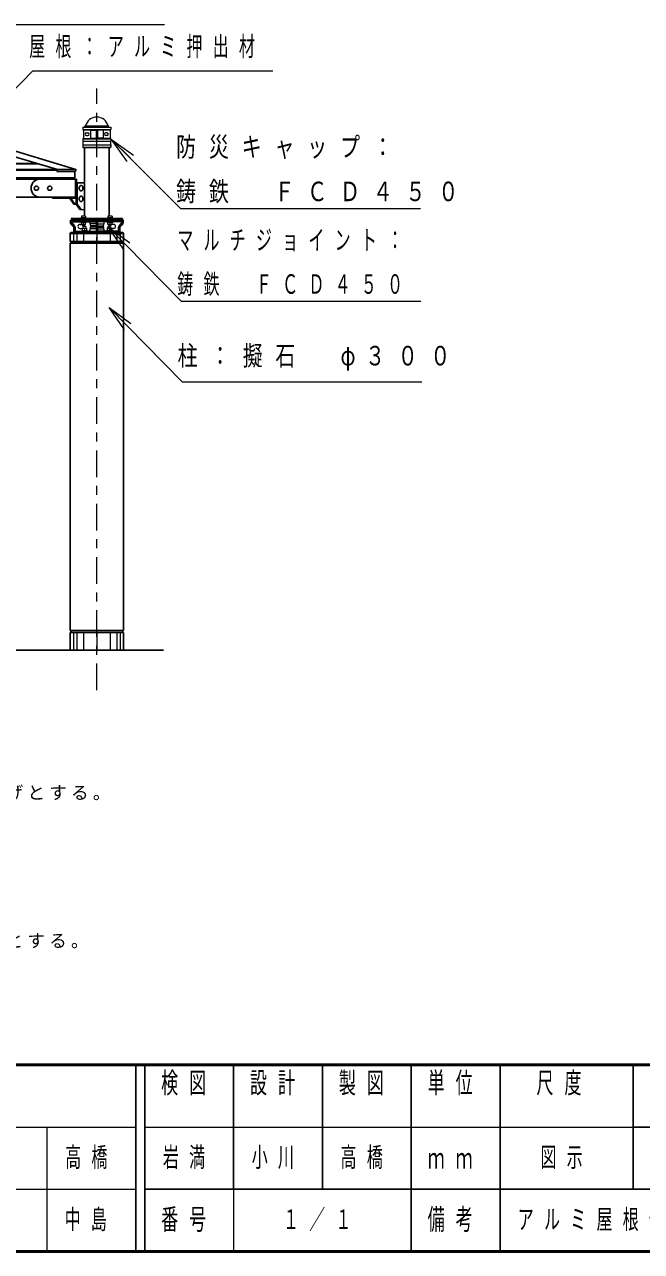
# Model space of a CAD drawing. Units: millimetres on the paper, scale 1:50. Extents: x -365 to 10, y -38 to 257.
# Drawn here: x -251 to -181.6, y 0 to 138.1 of the extents above; entities that cross this region are included whole.
import ezdxf

# ---------------------------------------------------------------- set-up
doc = ezdxf.new("R2010")
doc.units = ezdxf.units.MM
doc.linetypes.add('USER2', pattern=[6, 3, -1, 1, -1])
doc.layers.add('LY_1', color=7, linetype='Continuous', lineweight=13)
doc.layers.add('LY_2', color=7, linetype='Continuous', lineweight=13)
doc.styles.add('ＭＳ ゴシック', font='')
doc.styles.get('ＭＳ ゴシック').set_extended_font_data('MS Gothic')

msp = doc.modelspace()

# ---------------------------------------------------------------- linework, layer by layer
at = {"layer": 'LY_1', "color": 131, "lineweight": 25}
for p, q in [((-274.785, 130.004), (-247.33, 121.767)), ((-272.62, 130.004), (-245.267, 121.798)), ((-247.392, 121.559), (-247.33, 121.767)), ((-245.305, 121.559), (-247.392, 121.559)), ((-245.305, 121.559), (-245.245, 121.758)), ((-275.291, 120.741), (-245.391, 120.741)), ((-245.371, 120.677), (-275.291, 120.677)), ((-246.327, 120.847), (-246.327, 120.797)), ((-245.471, 120.677), (-246.311, 120.677)), ((-246.271, 120.677), (-245.391, 120.677)), ((-245.391, 120.677), (-245.391, 120.741)), ((-245.291, 118.757), (-245.291, 120.597)), ((-245.291, 118.677), (-245.291, 120.277)), ((-245.371, 118.677), (-275.291, 118.677)), ((-245.906, 118.677), (-245.291, 118.677))]:
    msp.add_line(p, q, dxfattribs=at)
at = {"layer": 'LY_1', "linetype": 'USER2'}
msp.add_line((-242.891, 63.163), (-242.891, 130.902), dxfattribs=at)
at = {"layer": 'LY_1'}
for p, q in [((-244.471, 126.539), (-244.451, 126.559)), ((-244.471, 126.539), (-241.311, 126.539)), ((-244.471, 126.539), (-244.471, 126.279)), ((-244.471, 126.279), (-244.451, 126.259)), ((-244.471, 126.279), (-241.311, 126.279)), ((-244.451, 126.559), (-241.331, 126.559)), ((-244.451, 126.259), (-241.331, 126.259)), ((-244.451, 126.259), (-243.629, 126.223)), ((-244.391, 126.255), (-244.391, 125.263)), ((-244.289, 126.559), (-244.171, 126.677)), ((-244.171, 126.677), (-241.611, 126.677)), ((-244.041, 125.909), (-243.901, 125.909)), ((-243.591, 126.222), (-242.961, 126.222)), ((-243.591, 126.183), (-243.591, 125.334)), ((-242.961, 126.219), (-242.961, 125.299)), ((-242.191, 126.222), (-242.821, 126.222)), ((-242.821, 126.219), (-242.821, 125.299)), ((-242.191, 126.183), (-242.191, 125.334)), ((-241.331, 126.259), (-242.153, 126.223)), ((-241.741, 125.909), (-241.881, 125.909)), ((-241.493, 126.559), (-241.611, 126.677)), ((-241.391, 126.255), (-241.391, 125.263)), ((-241.331, 126.559), (-241.311, 126.539)), ((-241.331, 126.259), (-241.311, 126.279)), ((-241.311, 126.539), (-241.311, 126.279)), ((-244.431, 125.259), (-244.471, 125.219)), ((-244.471, 125.219), (-244.471, 124.979)), ((-244.471, 125.219), (-241.311, 125.219)), ((-244.471, 124.979), (-244.451, 124.959)), ((-244.471, 124.979), (-241.311, 124.979)), ((-244.451, 124.559), (-244.471, 124.539)), ((-244.471, 124.539), (-244.471, 124.299)), ((-244.471, 124.539), (-241.311, 124.539)), ((-244.471, 124.299), (-244.431, 124.259)), ((-244.471, 124.299), (-241.311, 124.299)), ((-244.451, 124.959), (-244.451, 124.559)), ((-244.451, 124.959), (-241.331, 124.959)), ((-244.451, 124.559), (-241.331, 124.559)), ((-244.431, 125.259), (-243.629, 125.294)), ((-244.431, 125.259), (-241.351, 125.259)), ((-244.041, 125.609), (-243.901, 125.609)), ((-243.591, 125.296), (-242.961, 125.296)), ((-242.191, 125.296), (-242.821, 125.296)), ((-241.351, 125.259), (-242.153, 125.294)), ((-241.741, 125.609), (-241.881, 125.609)), ((-241.351, 125.259), (-241.311, 125.219)), ((-241.311, 124.299), (-241.351, 124.259)), ((-241.311, 124.979), (-241.331, 124.959)), ((-241.331, 124.959), (-241.331, 124.559)), ((-241.331, 124.559), (-241.311, 124.539)), ((-241.311, 125.219), (-241.311, 124.979)), ((-241.311, 124.539), (-241.311, 124.299)), ((-239.455, 122.685), (-241.222, 125.16)), ((-241.222, 125.16), (-238.747, 123.392)), ((-241.222, 125.16), (-239.101, 123.038)), ((-244.431, 124.259), (-241.351, 124.259)), ((-239.991, 116.257), (-245.791, 116.257)), ((-245.791, 116.257), (-245.791, 116.077)), ((-244.788, 117.277), (-244.289, 117.277)), ((-244.691, 116.321), (-244.691, 116.257)), ((-244.091, 116.321), (-244.691, 116.321)), ((-244.151, 116.521), (-244.631, 116.521)), ((-244.631, 116.521), (-244.631, 116.321)), ((-244.151, 116.521), (-244.151, 116.321)), ((-244.091, 116.321), (-244.091, 116.257)), ((-241.691, 116.321), (-241.691, 116.257)), ((-241.091, 116.321), (-241.691, 116.321)), ((-241.631, 116.521), (-241.631, 116.321)), ((-241.151, 116.521), (-241.631, 116.521)), ((-241.151, 116.521), (-241.151, 116.321)), ((-241.091, 116.321), (-241.091, 116.257)), ((-239.991, 116.257), (-239.991, 116.077)), ((-245.791, 115.897), (-242.981, 115.897)), ((-245.391, 114.857), (-242.981, 114.857)), ((-244.791, 115.597), (-244.631, 115.597)), ((-244.791, 115.157), (-244.531, 115.157)), ((-244.691, 115.833), (-244.691, 115.897)), ((-244.691, 115.833), (-244.091, 115.833)), ((-244.631, 115.573), (-244.631, 115.833)), ((-244.631, 115.573), (-244.151, 115.573)), ((-244.591, 114.921), (-244.591, 114.857)), ((-244.591, 114.921), (-243.991, 114.921)), ((-244.551, 115.521), (-244.551, 115.573)), ((-244.551, 115.521), (-244.231, 115.521)), ((-244.531, 115.181), (-244.531, 114.921)), ((-244.531, 115.181), (-244.051, 115.181)), ((-244.451, 115.377), (-244.451, 115.181)), ((-244.131, 115.377), (-244.451, 115.377)), ((-244.391, 115.573), (-244.391, 115.833)), ((-244.291, 115.181), (-244.291, 114.921)), ((-244.231, 115.521), (-244.231, 115.573)), ((-244.151, 115.573), (-244.151, 115.833)), ((-244.131, 115.377), (-244.131, 115.181)), ((-244.091, 115.833), (-244.091, 115.897)), ((-244.051, 115.181), (-244.051, 114.921)), ((-243.991, 114.921), (-243.991, 114.857)), ((-243.691, 115.797), (-243.691, 115.677)), ((-243.651, 115.657), (-243.691, 115.677)), ((-243.691, 115.077), (-243.651, 115.097)), ((-243.691, 115.077), (-243.691, 114.957)), ((-243.651, 115.657), (-243.651, 115.477)), ((-242.981, 115.657), (-243.651, 115.657)), ((-243.611, 115.457), (-243.651, 115.477)), ((-243.651, 115.277), (-243.611, 115.297)), ((-243.651, 115.277), (-243.651, 115.097)), ((-242.981, 115.097), (-243.651, 115.097)), ((-243.611, 115.457), (-243.611, 115.297)), ((-242.981, 115.457), (-243.611, 115.457)), ((-242.981, 115.297), (-243.611, 115.297)), ((-242.981, 115.897), (-242.981, 114.857)), ((-242.841, 115.457), (-242.941, 115.457)), ((-239.991, 115.897), (-242.801, 115.897)), ((-242.801, 115.897), (-242.801, 114.857)), ((-242.801, 115.657), (-242.131, 115.657)), ((-242.801, 115.457), (-242.171, 115.457)), ((-242.801, 115.297), (-242.171, 115.297)), ((-242.801, 115.097), (-242.131, 115.097)), ((-240.391, 114.857), (-242.801, 114.857)), ((-242.171, 115.457), (-242.131, 115.477)), ((-242.171, 115.457), (-242.171, 115.297)), ((-242.131, 115.277), (-242.171, 115.297)), ((-242.131, 115.657), (-242.091, 115.677)), ((-242.131, 115.657), (-242.131, 115.477)), ((-242.131, 115.277), (-242.131, 115.097)), ((-242.091, 115.077), (-242.131, 115.097)), ((-242.091, 115.797), (-242.091, 115.677)), ((-242.091, 115.077), (-242.091, 114.957)), ((-241.791, 114.921), (-241.191, 114.921)), ((-241.791, 114.921), (-241.791, 114.857)), ((-241.731, 115.181), (-241.731, 114.921)), ((-241.251, 115.181), (-241.731, 115.181)), ((-241.691, 115.833), (-241.691, 115.897)), ((-241.091, 115.833), (-241.691, 115.833)), ((-241.331, 115.377), (-241.651, 115.377)), ((-241.651, 115.377), (-241.651, 115.181)), ((-241.631, 115.573), (-241.631, 115.833)), ((-241.151, 115.573), (-241.631, 115.573)), ((-239.88, 112.829), (-241.627, 115.319)), ((-241.627, 115.319), (-239.167, 113.531)), ((-241.627, 115.319), (-239.523, 113.18)), ((-241.551, 115.521), (-241.551, 115.573)), ((-241.231, 115.521), (-241.551, 115.521)), ((-241.491, 115.181), (-241.491, 114.921)), ((-241.391, 115.573), (-241.391, 115.833)), ((-241.331, 115.377), (-241.331, 115.181)), ((-241.251, 115.181), (-241.251, 114.921)), ((-240.991, 115.157), (-241.251, 115.157)), ((-241.231, 115.521), (-241.231, 115.573)), ((-241.191, 114.921), (-241.191, 114.857)), ((-241.151, 115.573), (-241.151, 115.833)), ((-240.991, 115.597), (-241.151, 115.597)), ((-241.091, 115.833), (-241.091, 115.897)), ((-245.516, 114.578), (-245.516, 113.677)), ((-245.141, 114.578), (-245.141, 113.677)), ((-244.391, 114.578), (-244.391, 113.677)), ((-242.891, 114.578), (-242.891, 113.677)), ((-241.391, 114.578), (-241.391, 113.677)), ((-240.641, 114.578), (-240.641, 113.677)), ((-240.266, 114.578), (-240.266, 113.677)), ((-239.763, 103.741), (-241.51, 106.23)), ((-241.51, 106.23), (-239.05, 104.442)), ((-241.51, 106.23), (-239.406, 104.091)), ((-245.516, 69.677), (-245.516, 67.677)), ((-245.141, 69.677), (-245.141, 67.677)), ((-244.391, 69.677), (-244.391, 67.677)), ((-242.891, 69.677), (-242.891, 67.677)), ((-241.391, 69.677), (-241.391, 67.677)), ((-240.641, 69.677), (-240.641, 67.677)), ((-240.266, 69.677), (-240.266, 67.677))]:
    msp.add_line(p, q, dxfattribs=at)
at = {"layer": 'LY_1', "lineweight": 25}
for p, q in [((-244.289, 124.259), (-244.289, 116.521)), ((-241.493, 116.521), (-241.493, 124.259)), ((-245.351, 120.847), (-245.351, 121.559)), ((-275.291, 120.847), (-245.351, 120.847)), ((-245.213, 117.877), (-245.213, 120.277)), ((-245.086, 117.877), (-245.086, 120.277)), ((-245.906, 118.477), (-245.906, 118.677)), ((-245.906, 118.477), (-245.779, 118.477)), ((-245.481, 117.877), (-245.906, 118.477)), ((-245.779, 118.477), (-245.779, 118.677)), ((-245.354, 117.877), (-245.779, 118.477)), ((-245.481, 117.877), (-245.086, 117.877)), ((-244.788, 117.277), (-245.213, 117.877)), ((-244.661, 117.277), (-245.086, 117.877)), ((-316.691, 67.677), (-235.398, 67.677))]:
    msp.add_line(p, q, dxfattribs=at)
at = {"layer": 'LY_1', "color": 12}
for p, q in [((-249.629, 122.457), (-275.291, 122.457)), ((-249.314, 122.363), (-275.291, 122.363))]:
    msp.add_line(p, q, dxfattribs=at)
at = {"layer": 'LY_1', "color": 4, "lineweight": 25}
for p, q in [((-275.291, 121.767), (-245.291, 121.767)), ((-245.806, 114.678), (-245.891, 114.578)), ((-239.977, 114.677), (-245.805, 114.677)), ((-239.976, 114.679), (-239.89, 114.579)), ((-239.891, 114.578), (-245.891, 114.578)), ((-245.891, 114.577), (-245.891, 113.677)), ((-245.891, 113.677), (-239.891, 113.677)), ((-245.891, 113.477), (-239.891, 113.477)), ((-245.891, 113.477), (-245.891, 69.877)), ((-245.805, 113.677), (-245.805, 113.477)), ((-239.976, 113.677), (-239.976, 113.477)), ((-239.891, 114.577), (-239.891, 113.677)), ((-239.891, 113.477), (-239.891, 69.877)), ((-245.891, 69.877), (-239.891, 69.877)), ((-245.891, 69.677), (-239.891, 69.677)), ((-245.891, 69.677), (-245.891, 67.677)), ((-245.805, 69.877), (-245.805, 69.677)), ((-239.976, 69.877), (-239.976, 69.677)), ((-239.891, 69.677), (-239.891, 67.677))]:
    msp.add_line(p, q, dxfattribs=at)
at = {"layer": 'LY_1', "color": 4}
msp.add_line((-247.358, 121.673), (-275.291, 121.673), dxfattribs=at)
at = {"layer": 'LY_1', "color": 40, "lineweight": 25}
for p, q in [((-249.291, 120.677), (-245.171, 120.677)), ((-245.171, 118.557), (-245.171, 120.677)), ((-249.291, 118.677), (-245.171, 118.677)), ((-247.891, 118.557), (-247.891, 118.677)), ((-245.171, 118.557), (-247.891, 118.557))]:
    msp.add_line(p, q, dxfattribs=at)
at = {"layer": 'LY_1', "color": 2, "lineweight": 25}
msp.add_line((-245.291, 120.277), (-244.289, 120.277), dxfattribs=at)
at = {"layer": 'LY_1', "color": 140, "lineweight": 50}
for p, q in [((-245.791, 116.077), (-239.991, 116.077)), ((-245.791, 116.077), (-245.791, 115.793)), ((-239.991, 116.077), (-239.991, 115.793)), ((-245.391, 115.137), (-245.391, 114.677)), ((-245.391, 114.677), (-240.391, 114.677)), ((-240.391, 115.137), (-240.391, 114.677))]:
    msp.add_line(p, q, dxfattribs=at)
at = {"layer": 'LY_1'}
for points in [[(-264.317, 127.316), (-253.537, 138.096), (-235.252, 138.096)], [(-257.904, 124.878), (-250.088, 132.87), (-223.088, 132.87)], [(-241.222, 125.16), (-233.452, 117.39), (-206.452, 117.39)], [(-241.627, 115.319), (-233.412, 106.966), (-206.412, 106.966)], [(-241.51, 106.23), (-233.295, 97.877), (-206.295, 97.877)]]:
    msp.add_lwpolyline(points, dxfattribs=at)
at = {"layer": 'LY_1', "lineweight": 25}
for points in [[(-244.661, 119.977), (-244.68, 119.976), (-244.698, 119.973), (-244.716, 119.967), (-244.734, 119.959), (-244.751, 119.949), (-244.767, 119.937), (-244.783, 119.923), (-244.798, 119.907), (-244.811, 119.889), (-244.824, 119.87), (-244.835, 119.849), (-244.845, 119.827), (-244.854, 119.804), (-244.861, 119.78), (-244.866, 119.755), (-244.87, 119.729), (-244.873, 119.703), (-244.873, 119.677), (-244.873, 119.651), (-244.87, 119.625), (-244.866, 119.6), (-244.861, 119.575), (-244.854, 119.551), (-244.845, 119.527), (-244.835, 119.505), (-244.824, 119.484), (-244.811, 119.465), (-244.798, 119.448), (-244.783, 119.432), (-244.767, 119.418), (-244.751, 119.405), (-244.734, 119.395), (-244.716, 119.388), (-244.698, 119.382), (-244.68, 119.378), (-244.661, 119.377), (-244.643, 119.378), (-244.624, 119.382), (-244.606, 119.388), (-244.589, 119.395), (-244.572, 119.405), (-244.555, 119.418), (-244.54, 119.432), (-244.525, 119.448), (-244.511, 119.465), (-244.499, 119.484), (-244.488, 119.505), (-244.478, 119.527), (-244.469, 119.551), (-244.462, 119.575), (-244.456, 119.6), (-244.452, 119.625), (-244.45, 119.651), (-244.449, 119.677), (-244.45, 119.703), (-244.452, 119.729), (-244.456, 119.755), (-244.462, 119.78), (-244.469, 119.804), (-244.478, 119.827), (-244.488, 119.849), (-244.499, 119.87), (-244.511, 119.889), (-244.525, 119.907), (-244.54, 119.923), (-244.555, 119.937), (-244.572, 119.949), (-244.589, 119.959), (-244.606, 119.967), (-244.624, 119.973), (-244.643, 119.976)], [(-244.661, 118.777), (-244.68, 118.776), (-244.698, 118.773), (-244.716, 118.767), (-244.734, 118.759), (-244.751, 118.749), (-244.767, 118.737), (-244.783, 118.723), (-244.798, 118.707), (-244.811, 118.689), (-244.824, 118.67), (-244.835, 118.649), (-244.845, 118.627), (-244.854, 118.604), (-244.861, 118.58), (-244.866, 118.555), (-244.87, 118.529), (-244.873, 118.503), (-244.873, 118.477), (-244.873, 118.451), (-244.87, 118.425), (-244.866, 118.4), (-244.861, 118.375), (-244.854, 118.351), (-244.845, 118.327), (-244.835, 118.305), (-244.824, 118.284), (-244.811, 118.265), (-244.798, 118.248), (-244.783, 118.232), (-244.767, 118.218), (-244.751, 118.205), (-244.734, 118.195), (-244.716, 118.188), (-244.698, 118.182), (-244.68, 118.178), (-244.661, 118.177), (-244.643, 118.178), (-244.624, 118.182), (-244.606, 118.188), (-244.589, 118.195), (-244.572, 118.205), (-244.555, 118.218), (-244.54, 118.232), (-244.525, 118.248), (-244.511, 118.265), (-244.499, 118.284), (-244.488, 118.305), (-244.478, 118.327), (-244.469, 118.351), (-244.462, 118.375), (-244.456, 118.4), (-244.452, 118.425), (-244.45, 118.451), (-244.449, 118.477), (-244.45, 118.503), (-244.452, 118.529), (-244.456, 118.555), (-244.462, 118.58), (-244.469, 118.604), (-244.478, 118.627), (-244.488, 118.649), (-244.499, 118.67), (-244.511, 118.689), (-244.525, 118.707), (-244.54, 118.723), (-244.555, 118.737), (-244.572, 118.749), (-244.589, 118.759), (-244.606, 118.767), (-244.624, 118.773), (-244.643, 118.776)]]:
    msp.add_lwpolyline(points, close=True, dxfattribs=at)
at = {"layer": 'LY_1', "color": 40, "lineweight": 25}
for centre in [(-249.691, 119.677), (-248.191, 119.677)]:
    msp.add_circle(centre, 0.24, dxfattribs=at)
at = {"layer": 'LY_1'}
for centre, radius, start, end in [((-242.891, 126.358), 1.319, 14.00253, 165.99746), ((-244.041, 125.759), 0.15, 90, 270), ((-243.901, 125.759), 0.15, 270, 90), ((-243.631, 126.183), 0.04, 0, 87.5), ((-243.001, 126.219), 0.04, 0, 90), ((-242.781, 126.219), 0.04, 90, 180), ((-242.151, 126.183), 0.04, 92.5, 180), ((-241.881, 125.759), 0.15, 90, 270), ((-241.741, 125.759), 0.15, 270, 90), ((-243.631, 125.334), 0.04, 272.5, 0), ((-243.001, 125.299), 0.04, 270, 0), ((-242.781, 125.299), 0.04, 180, 270), ((-242.151, 125.334), 0.04, 180, 267.5), ((-244.791, 115.377), 0.22, 90.00001, 267.3386), ((-244.491, 115.377), 0.22, 0.00016, 40.88696), ((-243.791, 115.797), 0.1, 0, 90), ((-243.791, 114.957), 0.1, 270, 0), ((-241.991, 115.797), 0.1, 89.99999, 180), ((-241.991, 114.957), 0.1, 179.99999, 270), ((-241.291, 115.377), 0.22, 139.11303, 179.99984), ((-240.991, 115.377), 0.22, 270, 90)]:
    msp.add_arc(centre, radius, start, end, dxfattribs=at)
at = {"layer": 'LY_1', "color": 131, "lineweight": 25}
for centre, radius, start, end in [((-245.276, 121.767), 0.032, 343.30076, 73.30076), ((-246.271, 120.797), 0.056, 180, 270), ((-245.371, 120.597), 0.08, 0, 90), ((-245.371, 118.757), 0.08, 270, 0)]:
    msp.add_arc(centre, radius, start, end, dxfattribs=at)
at = {"layer": 'LY_1', "color": 40, "lineweight": 25}
msp.add_arc((-249.291, 119.677), 1, 90, 270, dxfattribs=at)
at = {"layer": 'LY_1', "color": 140, "lineweight": 50}
for centre, radius, start, end in [((-245.591, 115.793), 0.2, 180, 242.74229), ((-245.929, 115.137), 0.538, 0, 62.74229), ((-239.853, 115.137), 0.538, 117.25771, 179.99999), ((-240.191, 115.793), 0.2, 297.25771, 0)]:
    msp.add_arc(centre, radius, start, end, dxfattribs=at)
at = {"layer": 'LY_2', "lineweight": 50}
for p, q in [((-365, 21), (0, 21)), ((-365, 0), (0, 0))]:
    msp.add_line(p, q, dxfattribs=at)
at = {"layer": 'LY_2', "lineweight": 25}
for p, q in [((-238.5, 21), (-238.5, 0)), ((-237.5, 21), (-237.5, 0)), ((-227.5, 21), (-227.5, 7)), ((-217.5, 21), (-217.5, 7)), ((-207.5, 21), (-207.5, 0)), ((-197.5, 21), (-197.5, 7)), ((-182.5, 21), (-182.5, 7)), ((-182.5, 14), (-70, 14)), ((-237.5, 7), (0, 7)), ((-197.5, 7), (-197.5, 0))]:
    msp.add_line(p, q, dxfattribs=at)
at = {"layer": 'LY_2'}
for p, q in [((-365, 14), (-238.5, 14)), ((-248.5, 14), (-248.5, 0)), ((-237.5, 14), (-182.5, 14)), ((-365, 7), (-238.5, 7)), ((-227.5, 7), (-227.5, 0))]:
    msp.add_line(p, q, dxfattribs=at)

# ---------------------------------------------------------------- texts
at = {"layer": 'LY_1', "style": 'ＭＳ ゴシック'}
for s, insert, char_height, attachment_point in [('\\T1.64;\\W0.6;屋根：アルミ押出材', (-250.505, 135.52), 2.199, 4), ('\\T1.64;\\W0.75;防災キャップ：', (-233.962, 124.19), 2.199, 4), ('\\T1.64;\\W0.75;鋳鉄\u3000ＦＣＤ４５０', (-233.962, 119.19), 2.199, 4), ('\\T1.64;\\W0.6;マルチジョイント：', (-233.829, 113.766), 2.199, 4), ('\\T1.64;\\W0.6;鋳鉄\u3000ＦＣＤ４５０', (-233.829, 108.766), 2.199, 4), ('\\T1.63;\\W0.75;柱：擬石\u3000φ３００', (-233.799, 100.527), 2.199, 4), ('\\T1.23;鋳鉄は、ＦＣＤ４５０とし、亜鉛溶射処理の上、ウレタン樹脂塗料塗装（チャコールグレー）仕上げとする。', (-361.396, 50.717), 1.466, 7), ('\\T1.23;棟包はステンレス（ＳＵＳ３０４）とし、ポリエステル樹脂粉体塗装（チャコールグレー）仕上げとする。', (-361.396, 34.051), 1.466, 7), ('\\T1.64;\\W0.6;高橋', (-243.5, 10.5), 2.199, 5), ('\\T1.64;\\W0.6;岩満', (-232.5, 10.5), 2.199, 5), ('\\T1.64;\\W0.6;小川', (-222.5, 10.5), 2.199, 5), ('\\T1.64;\\W0.6;高橋', (-212.5, 10.5), 2.199, 5), ('\\T1.64;\\W0.6;図示', (-190, 10.5), 2.199, 5), ('\\T1.64;\\W0.6;中島', (-246.5, 3.5), 2.199, 4), ('\\T1.64;\\W0.6;１／１', (-217.5, 3.5), 2.199, 5), ('\\T1.64;\\W0.6;アルミ屋根仕様／ＲＣ基礎', (-195.5, 3.5), 2.199, 4)]:
    msp.add_mtext(s, dxfattribs=dict(at, insert=insert, char_height=char_height, attachment_point=attachment_point))
at = {"layer": 'LY_2', "color": 4, "char_height": 2.346, "style": 'ＭＳ ゴシック'}
for s, insert, attachment_point in [('\\T1.64;\\W0.6;検図', (-232.5, 20.167), 2), ('\\T1.64;\\W0.6;設計', (-222.5, 20.167), 2), ('\\T1.64;\\W0.6;製図', (-212.5, 20.167), 2), ('\\T1.64;\\W0.6;単位', (-202.5, 20.167), 2), ('\\T1.64;\\W0.6;尺度', (-190.25, 20.167), 2), ('\\T1.64;\\W0.6;ｍｍ', (-202.5, 10.5), 5), ('\\T1.64;\\W0.6;番号', (-232.5, 3.5), 5), ('\\T1.64;\\W0.6;備考', (-202.5, 3.5), 5)]:
    msp.add_mtext(s, dxfattribs=dict(at, insert=insert, attachment_point=attachment_point))

doc.saveas('drawing.dxf')
